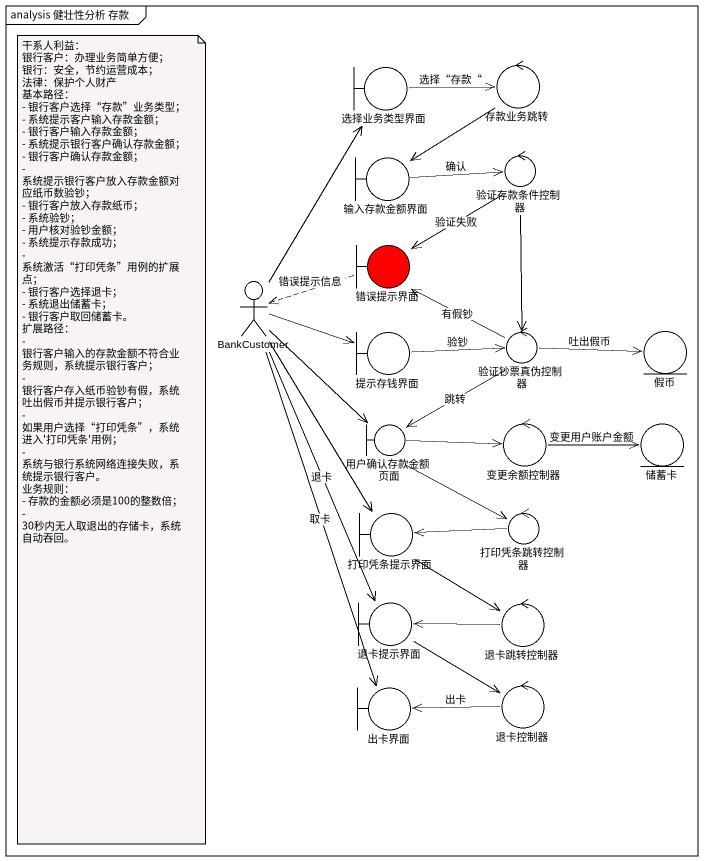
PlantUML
@startuml
mainframe analysis 健壮性分析 存款
boundary 选择业务类型界面
control 存款业务跳转
boundary 输入存款金额界面
control 验证存款条件控制器
boundary 错误提示界面 #FF0000
actor BankCustomer
boundary 提示存钱界面
control 验证钞票真伪控制器
entity 假币
boundary 用户确认存款金额页面
control 变更余额控制器
entity 储蓄卡
boundary 打印凭条提示界面
control 打印凭条跳转控制器
boundary 退卡提示界面
control 退卡跳转控制器
boundary 出卡界面
control 退卡控制器
选择业务类型界面 -right-> 存款业务跳转 : 选择“存款“
存款业务跳转 --> 输入存款金额界面
输入存款金额界面 -right-> 验证存款条件控制器 : 确认
验证存款条件控制器 --> 错误提示界面 : 验证失败
验证存款条件控制器 --> 验证钞票真伪控制器
错误提示界面 .left.> BankCustomer : 错误提示信息
BankCustomer -up-> 选择业务类型界面
BankCustomer -right-> 提示存钱界面
BankCustomer --> 用户确认存款金额页面
BankCustomer --> 打印凭条提示界面
BankCustomer --> 退卡提示界面 : 退卡
BankCustomer --> 出卡界面 : 取卡
提示存钱界面 -right-> 验证钞票真伪控制器 : 验钞
验证钞票真伪控制器 -up-> 错误提示界面 : 有假钞
验证钞票真伪控制器 -right-> 假币 : 吐出假币
验证钞票真伪控制器 --> 用户确认存款金额页面 : 跳转
用户确认存款金额页面 -right-> 变更余额控制器
用户确认存款金额页面 --> 打印凭条跳转控制器
变更余额控制器 -right-> 储蓄卡 : 变更用户账户金额
打印凭条提示界面 --> 退卡跳转控制器
打印凭条跳转控制器 -left-> 打印凭条提示界面
退卡提示界面 --> 退卡控制器
退卡跳转控制器 -left-> 退卡提示界面
退卡控制器 -left-> 出卡界面 : 出卡
note as N1
  干系人利益：
  银行客户：办理业务简单方便；
  银行：安全，节约运营成本；
  法律：保护个人财产
  基本路径：
  - 银行客户选择“存款”业务类型；
  - 系统提示客户输入存款金额；
  - 银行客户输入存款金额；
  - 系统提示银行客户确认存款金额；
  - 银行客户确认存款金额；
  - 系统提示银行客户放入存款金额对应纸币数验钞；
  - 银行客户放入存款纸币；
  - 系统验钞；
  - 用户核对验钞金额；
  - 系统提示存款成功；
  - 系统激活“打印凭条”用例的扩展点；
  - 银行客户选择退卡；
  - 系统退出储蓄卡；
  - 银行客户取回储蓄卡。
  扩展路径：
  - 银行客户输入的存款金额不符合业务规则，系统提示银行客户；
  - 银行客户存入纸币验钞有假，系统吐出假币并提示银行客户；
  - 如果用户选择“打印凭条”，系统进入'打印凭条'用例；
  - 系统与银行系统网络连接失败，系统提示银行客户。
  业务规则：
  - 存款的金额必须是100的整数倍；
  - 30秒内无人取退出的存储卡，系统自动吞回。
end note
@enduml
